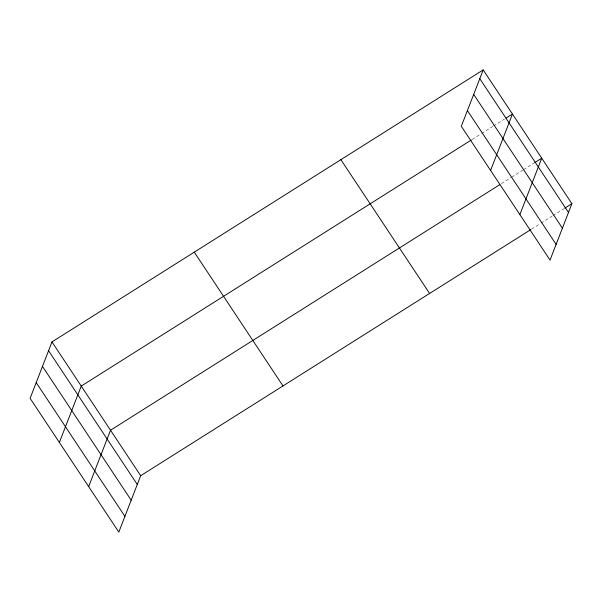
<?xml version="1.0" encoding="UTF-8"?>
<svg xmlns="http://www.w3.org/2000/svg" width="602" height="602" viewBox="0 0 602 602"><rect width="100%" height="100%" fill="white"/><g stroke="black" fill="none" stroke-linecap="round" stroke-linejoin="round"><path stroke-width="0.45" stroke-dasharray="3.01 2.26" d="M472.141 139.491L480.84 134.005M481.63 133.501L492.692 126.525M493.482 126.021L504.551 119.038M501.421 183.64L510.902 177.65M511.692 177.154L522.762 170.17M523.552 169.674L533.831 163.187M531.581 229.121L540.28 223.635M541.07 223.139L552.139 216.156M552.929 215.659L563.991 208.676"/><path stroke-width="0.9" d="M483.18 69.907L461.313 126.292L550.032 260.079L571.9 203.687L483.18 69.907L51.968 341.921L30.1 398.313L118.82 532.093L140.687 475.708L530.791 229.625M59.38 442.462L81.247 386.07L471.351 139.988M88.652 486.612L110.527 430.219L499.833 184.633M490.585 170.441L512.46 114.056L506.131 118.045M519.865 214.59L541.732 158.206L534.621 162.69M564.781 208.179L571.9 203.687M479.779 78.681L568.499 212.461M473.684 94.394L562.403 228.173M467.408 110.58L556.12 244.367M340.882 159.673L429.602 293.452M194.273 252.155L282.993 385.942M51.968 341.921L140.687 475.708M48.566 350.695L137.286 484.482M42.471 366.407L131.191 500.194M36.195 382.601L124.915 516.381"/></g></svg>
